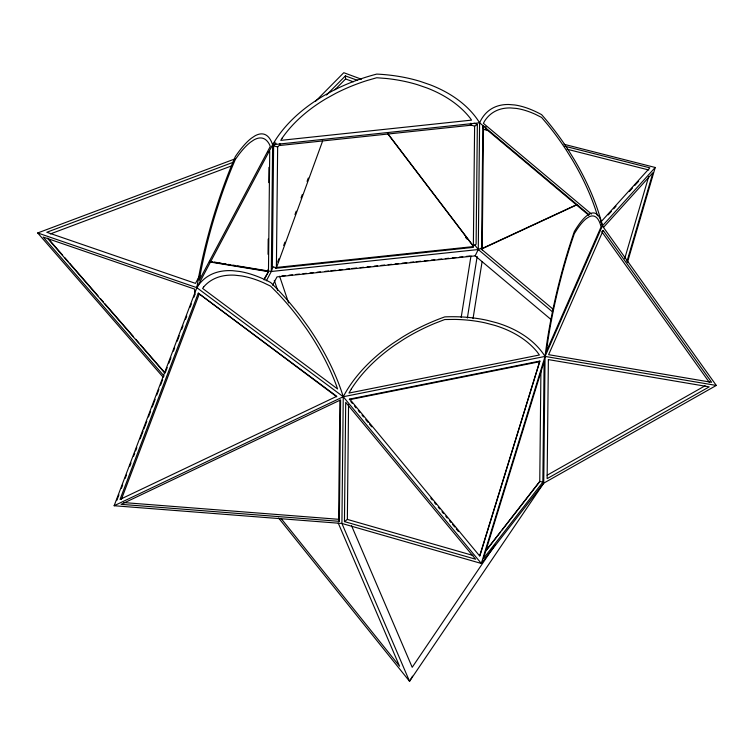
<?xml version="1.0" encoding="UTF-8"?>
<svg xmlns="http://www.w3.org/2000/svg" width="754" height="754" viewBox="0 0 754 754"><rect width="100%" height="100%" fill="white"/><g stroke="black" fill="none" stroke-linecap="round" stroke-linejoin="round"><path stroke-width="1.13" d="M194.589 294.974L194.645 289.121L43.204 237.058L164.118 376.067M268.047 254.324L268.207 239.037M268.792 182.628L268.952 167.35M209.461 261.581L268.471 271.317L269.725 151.431L267.519 152.261M266.36 280.799L271.308 271.487L272.637 144.749L275.116 142.242M276.105 143.26L273.617 145.776L272.354 266.614L276.388 267.83L322.589 141.102M276.388 267.83L277.651 146.992L280.139 144.476M339.347 521.334L340.619 399.912L121.102 504.351L339.347 521.334L338.603 519.299L339.856 400.204M235.305 158.764L37.7 232.958L196.851 287.67A146.465 69.641 53.1 0 1 232.552 270.686L239.565 271.459A146.465 69.641 53.1 0 1 270.677 282.514A146.465 69.641 53.1 0 1 301.534 317.623L308.452 327.227A146.465 69.641 53.1 0 1 343.249 396.736L341.92 523.464L409.535 681.296L543.738 483.154L716.3 385.445L602.399 225.898A136.728 27.596 -76 0 0 589.421 214.004L586.706 215.804A136.728 27.596 -76 0 0 574.36 231.469A136.728 27.596 -76 0 0 561.739 272.656L558.931 283.438A136.728 27.596 -76 0 0 545.067 356.416L481.306 563.455L341.92 523.464L114.146 505.736L196.851 287.67L272.637 144.749A148.048 97.125 -11.2 0 1 323.108 96.097L332.985 90.64A148.048 97.125 -11.2 0 1 376.746 74.09A148.048 97.125 -11.2 0 1 420.242 81.394L430.034 84.759A148.048 97.125 -11.2 0 1 479.601 122.808L588.949 214.607M344.455 521.598L345.7 402.325L475.633 559.223L344.455 521.598L347.358 519.421L348.555 404.823M473.352 246.058L474.615 126.248L477.357 124.419L476.104 244.23L473.352 246.058L388.112 133.976M479.601 122.808L272.637 144.749A146.465 35.061 -73.3 0 0 254.843 135.918L251.28 138.302A146.465 35.061 -73.3 0 0 235.371 156.521A146.465 35.061 -73.3 0 0 219.207 198.792L215.55 210.008A146.465 35.061 -73.3 0 0 196.851 287.67L343.249 396.736L481.306 563.455L543.738 483.154L545.067 356.416L602.399 225.898A136.728 61.093 56.4 0 0 574.105 159.339L568.233 149.876A136.728 61.093 56.4 0 0 541.626 114.665A136.728 61.093 56.4 0 0 514.746 104.976L508.78 104.495A136.728 61.093 56.4 0 0 479.601 122.808L478.272 249.536L475.124 255.87M485.133 126.729L482.852 126.144L481.599 245.502L482.23 248.716L577.31 204.626M482.23 248.716L483.484 129.358L482.852 126.144M485.387 551.306L539.76 481.382L540.91 371.383M542.852 482.145L544.115 361.628L483.474 558.516L542.852 482.145L539.76 481.382M461.184 317.425L470.986 255.908M467.367 318.018L477.159 256.501M473.031 318.612L482.089 261.666M624.689 258.65L648.713 176.502M626.913 261.629L652.917 172.723L603.473 227.406M627.479 262.307L655.217 167.482L563.992 144.278M479.723 555.689L539.864 361.072L349.715 399.064L349.3 399.733L539.449 361.75M539.864 361.072L479.789 556.132L349.715 399.064M237.604 265.926L271.308 271.487L272.92 267.067M277.67 262.034L278.876 258.726M283.711 245.465L284.918 242.147M294.993 214.522L296.199 211.214M301.034 197.953L302.241 194.636M307.076 181.375L308.282 178.067M473.531 246.577L473.239 247.369L275.37 268.349L275.653 267.557L473.531 246.577L387.565 133.562M116.861 500.298L118.944 494.812M121.441 488.234L122.685 484.945M125.183 478.356L126.436 475.067M129.763 466.292L131.007 463.003M133.505 456.415L134.759 453.126M135.588 450.93L136.832 447.64M140.159 438.866L143.072 431.184M143.91 428.988L146.823 421.307M148.481 416.924L150.564 411.439M152.233 407.047L155.145 399.366M156.804 394.983L158.887 389.498M160.555 385.106L162.628 379.62M167.209 367.556L165.126 373.041L140.461 344.644M168.868 363.164L170.951 357.679M173.448 351.1L174.692 347.801M177.19 341.223L179.273 335.737M181.771 329.159L183.015 325.86M185.512 319.281L186.766 315.992M190.093 307.217L191.337 303.919M193.835 297.34L195.088 294.051M198.264 293.155L120.037 499.431L336.755 396.321L198.264 293.155L336.689 396.774M121.337 499.487L199.15 294.305M603.191 230.432L548.62 354.682L711.625 382.316L603.191 230.432L601.73 231.648L709.486 382.57M486.038 126.983L485.331 128.416L588.817 215.295M199.348 276.143L195.503 283.381L46.795 232.27L233.391 162.214M264.456 278.405L268.499 271.647L209.414 261.902M264.107 279.932L268.499 271.647M272.59 285.191L277.001 276.878L475.209 255.86L551.636 320.026M412.504 676.206L409.535 681.296L278.622 518.036M495.35 544.539L412.202 667.299L351.487 525.595M486.283 550.401L500.703 531.843M502.155 529.987L539.657 481.74M600.684 222.213L649.844 167.84L564.718 146.182M608.205 214.871L611.324 211.422M613.671 208.83L616.009 206.238M629.279 191.563L632.399 188.114M634.736 185.531L638.638 181.214M602.399 225.898L655.217 167.482M315.653 101.187L343.777 72.704L361.449 79.227M326.501 95.023L345.379 75.9L357.481 80.358M334.917 89.773L345.596 78.963L345.379 75.9M547.121 475.227L705.113 385.775M114.146 505.736L343.249 396.736L545.067 356.416L716.3 385.445M482.532 247.557L478.272 249.536L271.308 271.487M553.379 309.442L481.165 248.952L576.98 204.523M50.329 233.938L231.44 165.946M281.921 275.955L285.427 275.578M288.923 275.21L292.429 274.842M295.926 274.465L299.432 274.098M302.929 273.721L306.435 273.353M309.932 272.986L313.438 272.609M316.934 272.241L320.431 271.874M325.106 271.374L328.603 271.006M330.94 270.752L335.605 270.262M339.112 269.885L342.608 269.517M346.114 269.15L349.611 268.773M351.948 268.528L356.614 268.038M360.11 267.661L363.617 267.293M367.113 266.916L370.619 266.548M374.116 266.181L377.622 265.804M381.119 265.436L384.625 265.059M388.122 264.692L391.628 264.324M395.124 263.947L398.63 263.58M402.127 263.203L406.792 262.712M410.299 262.345L413.795 261.968M416.133 261.723L420.798 261.223M424.304 260.856L427.801 260.488M431.307 260.111L434.804 259.744M438.31 259.367L441.806 258.999M445.303 258.631L448.809 258.254M452.306 257.887L455.812 257.519M459.309 257.142L462.815 256.775M466.311 256.398L469.817 256.03M123.882 502.588L338.603 519.299M209.706 261.327L212.034 261.704M214.353 262.09L216.681 262.477M219.009 262.854L221.327 263.24M223.655 263.627L225.983 264.004M228.302 264.39L230.63 264.777M232.948 265.154L235.276 265.54M567.055 149.207L648.789 169.989M483.484 129.358L488.045 130.517M347.358 519.421L472.881 555.425M273.617 145.776L277.651 146.992M474.068 123.204L477.357 124.419M470.223 124.627L474.615 126.248M345.596 78.963L353.296 81.8M481.165 248.952L482.541 249.96M591.447 214.051L483.399 123.345L484.652 121.026A132.77 59.321 56.4 0 1 510.449 107.935L516.245 108.406A132.77 59.321 56.4 0 1 535.463 114.354L541.589 117.435L547.677 124.608A132.77 59.321 56.4 0 1 566.688 150.753L572.39 159.942A132.77 59.321 56.4 0 1 597.47 215.748M552.663 311.996L478.272 249.536L474.718 244.862M47.973 238.311L62.62 255.144M64.929 257.802L68.011 261.355M69.556 263.127L98.077 295.907M100.386 298.565L103.468 302.109M105.013 303.881L133.524 336.67M135.843 339.328L138.924 342.872M47.502 238.226L164.56 372.806M37.7 232.958L163.184 377.226M350.798 401.543L352.288 403.343M354.531 406.057L356.029 407.857M358.273 410.572L359.771 412.372M362.014 415.086L363.503 416.887M365.747 419.601L367.99 422.306M369.488 424.106L371.731 426.821M430.788 498.13L432.278 499.94M434.521 502.645L436.019 504.454M438.262 507.159L439.752 508.969M441.995 511.674L443.493 513.483M445.737 516.188L447.235 517.998M449.478 520.703L450.967 522.513M452.466 524.313L454.709 527.018M456.198 528.827L458.441 531.532M281.138 518.535L399.563 666.225L338.216 523.012M465.425 237.095L466.849 238.961M279.593 276.2L288.612 302.948M274.315 280.394L277.689 290.413M268.085 269.385L268.471 271.317M470.845 123.175L470.986 125.221L279.913 145.475L279.772 143.43M545.067 356.416A148.048 94.608 -20 0 0 496.745 322.806L487.197 320.318A148.048 94.608 -20 0 0 444.785 316.887A148.048 94.608 -20 0 0 402.118 337.311L392.485 343.636A148.048 94.608 -20 0 0 343.249 396.736M548.375 359.601L547.131 478.63L709.203 386.859L548.375 359.601M547.206 345.511L546.462 351.251L601.042 226.973L600.382 224.428A133.647 26.974 -76 0 0 588.789 216.973L586.141 218.735A133.647 26.974 -76 0 0 577.262 229.028L574.331 233.627L571.362 242.458A133.647 26.974 -76 0 0 562.267 273.08L559.525 283.617A133.647 26.974 -76 0 0 547.206 345.511M200.046 275.747L199.254 280.365L270.29 146.417L269.555 144.674A142.214 34.043 -73.3 0 0 253.881 139.933L250.432 142.252A142.214 34.043 -73.3 0 0 239.037 154.306L235.333 159.443L231.601 168.331A142.214 34.043 -73.3 0 0 219.998 199.631L216.455 210.526A142.214 34.043 -73.3 0 0 200.046 275.747M351.307 389.007L348.97 393.051L539.402 355.002L537.14 351.882A144.203 92.158 -20 0 0 494.539 325.313L485.246 322.882A144.203 92.158 -20 0 0 454.747 319.404L444.756 319.526L434.728 323.409A144.203 92.158 -20 0 0 404.031 339.112L394.644 345.266A144.203 92.158 -20 0 0 351.307 389.007M282.203 138.048L280.752 140.367L471.552 120.131L470.147 118.114A142.723 93.628 -11.2 0 0 426.905 87.945L417.471 84.702A142.723 93.628 -11.2 0 0 386.51 78.501L376.698 77.747L366.859 80.584A142.723 93.628 -11.2 0 0 335.7 93.364L326.18 98.623A142.723 93.628 -11.2 0 0 282.203 138.048M203.646 286.991L202.609 288.414L337.556 388.96L336.576 386.02A141.168 67.115 53.1 0 0 306.181 328.395L299.508 319.131A141.168 67.115 53.1 0 0 277.566 293.155L270.639 286.162L263.664 282.797A141.168 67.115 53.1 0 0 241.525 275.926L234.758 275.182A141.168 67.115 53.1 0 0 203.646 286.991"/></g></svg>
